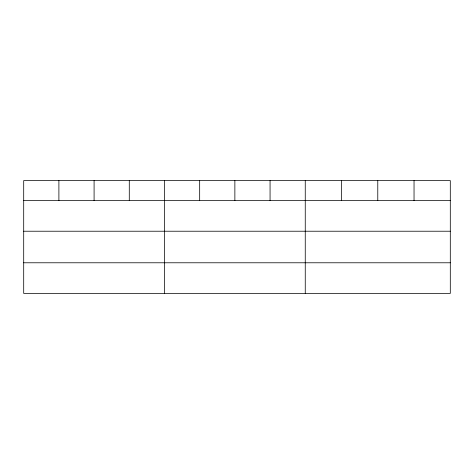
<?xml version="1.0" encoding="UTF-8"?>
<svg xmlns="http://www.w3.org/2000/svg" width="474" height="474" viewBox="0 0 474 474"><rect width="100%" height="100%" fill="white"/><g stroke="black" fill="none" stroke-linecap="round" stroke-linejoin="round"><path stroke-width="0.71" d="M450.3 231.223L450.3 180.594L23.7 180.594L23.7 293.406L450.3 293.406L450.3 231.223L23.7 231.223M23.7 200.591L450.3 200.591M23.7 262.78L450.3 262.78M414.039 180.594L414.039 200.591M377.778 180.594L377.778 200.591M341.517 180.594L341.517 200.591M305.256 180.594L305.256 293.406M270.062 180.594L270.062 200.591M234.867 180.594L234.867 200.591M199.673 180.594L199.673 200.591M164.478 180.594L164.478 293.406M129.284 180.594L129.284 200.591M94.089 180.594L94.089 200.591M58.895 180.594L58.895 200.591"/></g></svg>
